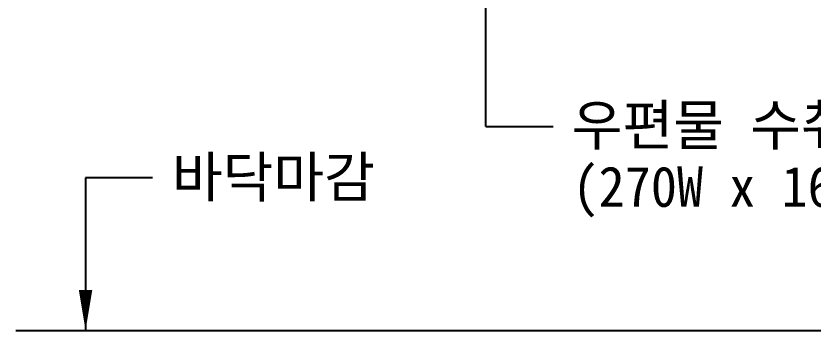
# Model space of a CAD drawing. Header units: millimetres. Extents: x 209 to 75467, y 6568 to 12199.
# Drawn here: x 74713.9 to 75009.6, y 7226.5 to 7345.8 of the extents above; entities that cross this region are included whole.
import ezdxf

# ---------------------------------------------------------------- set-up
doc = ezdxf.new("R2010")
doc.units = ezdxf.units.MM
doc.header["$MEASUREMENT"] = 0
doc.layers.add('A-MKXS-TEXT1', color=3, linetype='CONTINUOUS', lineweight=25)
doc.layers.add('FIN2', color=4, linetype='CONTINUOUS')
doc.layers.add('SYMB', color=7, linetype='CONTINUOUS')
doc.styles.add('돋움체', font='')
doc.styles.get('돋움체').set_extended_font_data('DotumChe')

msp = doc.modelspace()

# ---------------------------------------------------------------- linework, layer by layer
at = {"layer": 'FIN2'}
msp.add_line((74713.89, 7229.04), (75158.69, 7229.04), dxfattribs=at)
at = {"layer": 'SYMB'}
for p, q in [((74888.2, 7304.7), (74888.2, 7377.16)), ((74888.2, 7304.7), (74913.17, 7304.7)), ((74764.55, 7285.65), (74739.71, 7285.65)), ((74739.71, 7285.65), (74739.71, 7229.04))]:
    msp.add_line(p, q, dxfattribs=at)
msp.add_lwpolyline([(74739.71, 7229.04, 5, 5, 0), (74739.71, 7229.04, 0, 5, 0), (74739.71, 7244.04, 5, 5, 0)], format="xyseb", dxfattribs=at)

# ---------------------------------------------------------------- texts
at = {"layer": 'A-MKXS-TEXT1', "style": '돋움체'}
for s, p in [('우편물 수취함(반송함)', (74920.04, 7297.79)), ('바닥마감', (74771.75, 7278.5)), ('(270W x 160H x 320깊이)', (74920.32, 7274.92))]:
    msp.add_text(s, height=15, dxfattribs=at).set_placement(p)

doc.saveas('drawing.dxf')
